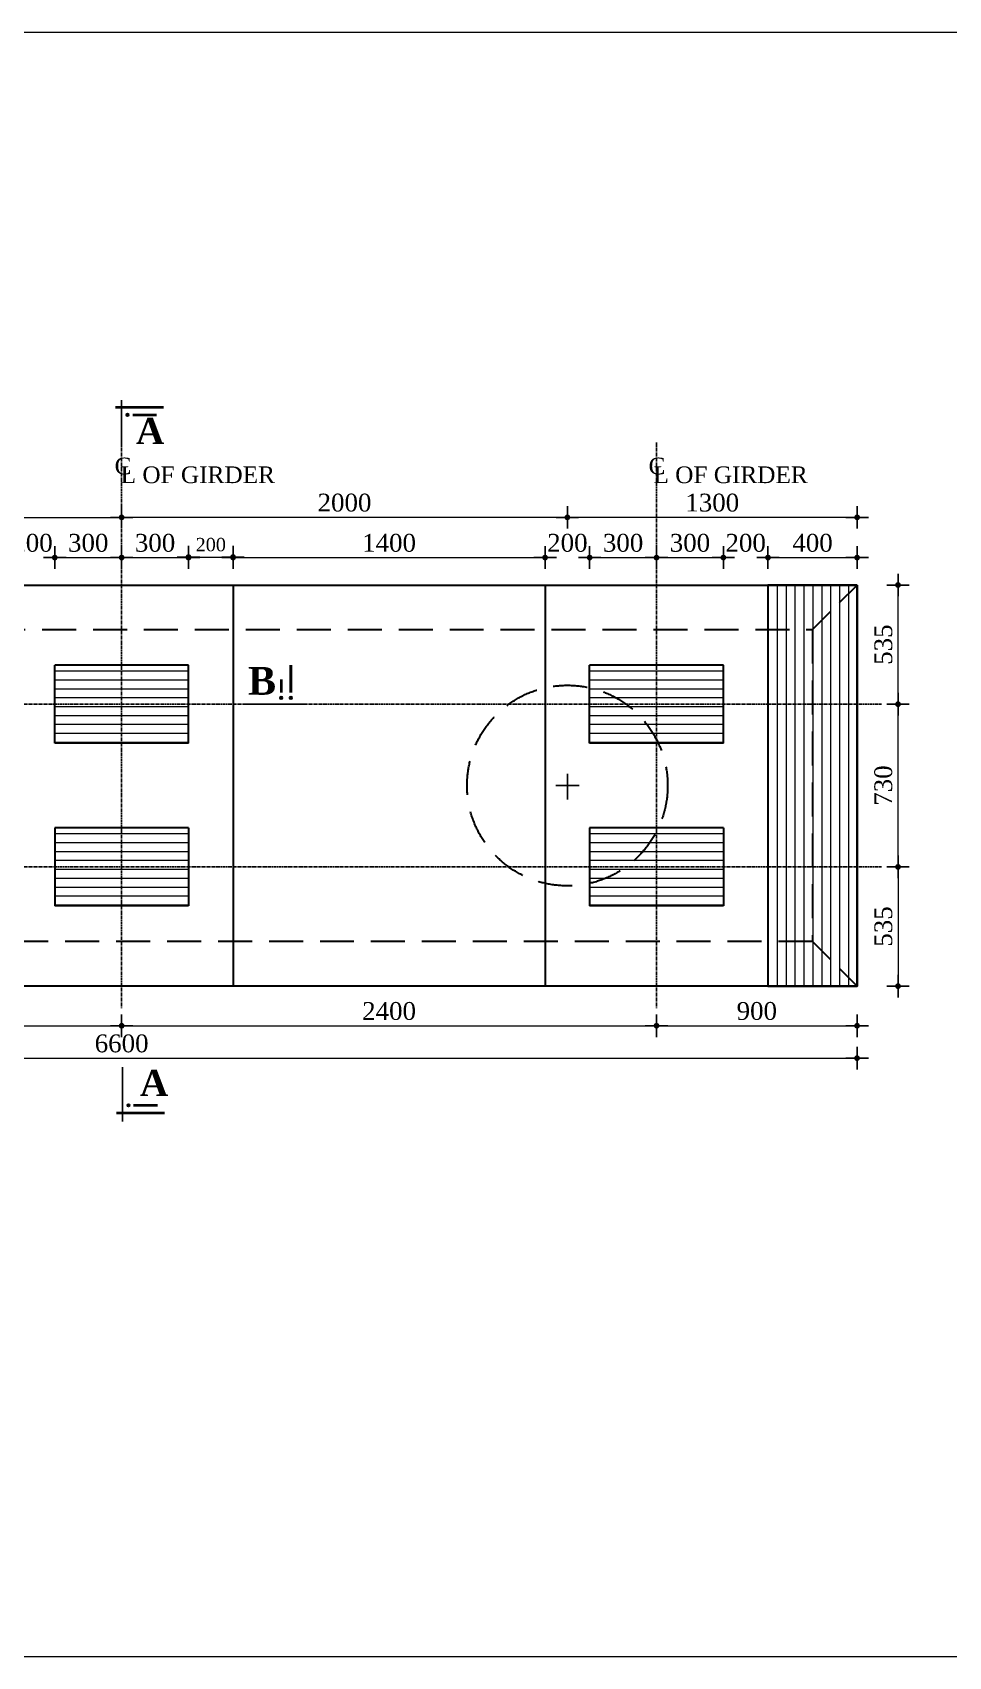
# Model space of a CAD drawing. Header units: millimetres. Extents: x -29779 to 80452, y -13100 to 39577.
# Drawn here: x 59338 to 63448, y 14511 to 21799 of the extents above; entities that cross this region are included whole.
import ezdxf

# ---------------------------------------------------------------- set-up
doc = ezdxf.new("R2010")
doc.units = ezdxf.units.MM
doc.header["$LTSCALE"] = 3
doc.linetypes.add('CENTER', pattern=[50.8, 31.75, -6.35, 6.35, -6.35])
doc.linetypes.add('DASHED', pattern=[19.05, 12.7, -6.35])
for name, color, linetype in [('Center Line', 34, 'Continuous'), ('dim', 4, 'Continuous'), ('Text', 7, 'Continuous')]:
    doc.layers.add(name, color=color, linetype=linetype)
for name, color, linetype, lineweight in [('Dimision', 4, 'Continuous', 13), ('hatch', 253, 'Continuous', 13), ('Pire Line', 11, 'Continuous', 30)]:
    doc.layers.add(name, color=color, linetype=linetype, lineweight=lineweight)
doc.styles.get("Standard").update_dxf_attribs({"font": 'times.ttf'})
doc.dimstyles.new('Copy of ISO-90', dxfattribs={"dimtxt": 90, "dimasz": 0.7, "dimexe": 1, "dimexo": 60, "dimgap": 75, "dimtad": 1, "dimdec": 0, "dimlfac": -1, "dimzin": 1, "dimdsep": 46, "dimtxsty": 'Standard', "dimblk": 'DIM', "dimcen": 60, "dimclrd": 256, "dimclre": 256, "dimclrt": 256, "dimadec": 0, "dimazin": 0, "dimtfac": 1, "dimtdec": 0, "dimtix": 1, "dimtofl": 0, "dimtmove": 0, "dimatfit": 3, "dimldrblk": 'DOT', "dimfxl": 60, "dimfxlon": 1, "dimtolj": 1, "dimlwd": -1, "dimarcsym": 0})

# ---------------------------------------------------------------- blocks, each defined once
blk = doc.blocks.new('DIM')
at = {"layer": 'dim'}
for p, q in [((-101, 0), (101, 0)), ((0, -101), (0, 101))]:
    blk.add_line(p, q, dxfattribs=at)
at = {"layer": 'dim', "const_width": 25.4}
blk.add_lwpolyline([(-13, 0, 1), (13, 0, 1)], format="xyb", close=True, dxfattribs=at)
blk = doc.blocks.new('*D245')
at = {"layer": 'Defpoints', "color": 0, "linetype": 'Continuous', "ltscale": 0.1, "transparency": 16777216}
for p in [(57338.3, 17452.2), (59738.3, 17452.2), (59738.3, 17341.9)]:
    blk.add_point(p, dxfattribs=at)
at = {"layer": 'Dimision', "linetype": 'Continuous', "lineweight": -2, "ltscale": 0.1, "transparency": 16777216}
for p, q in [((57338.3, 17386.9), (57338.3, 17340.9)), ((59738.3, 17386.9), (59738.3, 17340.9))]:
    blk.add_line(p, q, dxfattribs=at)
at = {"layer": 'Dimision', "linetype": 'Continuous', "ltscale": 0.1, "transparency": 16777216}
blk.add_line((57338.8, 17341.9), (59737.8, 17341.9), dxfattribs=at)
at = {"layer": 'Dimision', "linetype": 'Continuous', "ltscale": 0.1, "transparency": 16777216, "xscale": 0.5, "yscale": 0.5, "zscale": 0.5, "rotation": 180}
blk.add_blockref('DIM', (57338.3, 17341.9), dxfattribs=at)
at = {"layer": 'Dimision', "linetype": 'Continuous', "ltscale": 0.1, "transparency": 16777216, "xscale": 0.5, "yscale": 0.5, "zscale": 0.5}
blk.add_blockref('DIM', (59738.3, 17341.9), dxfattribs=at)
at = {"layer": 'Dimision', "linetype": 'Continuous', "ltscale": 0.1, "transparency": 16777216, "insert": (58538.3, 17407.6), "char_height": 80, "attachment_point": 5}
blk.add_mtext('\\A1;2400', dxfattribs=at)
blk = doc.blocks.new('_Dot')
at = {"color": 0, "linetype": 'ByBlock', "lineweight": -2}
blk.add_line((-0.5, 0), (-1, 0), dxfattribs=at)
at = {"color": 0, "linetype": 'ByBlock', "const_width": 0.5}
blk.add_lwpolyline([(-0.25, 0, 1), (0.25, 0, 1)], format="xyb", close=True, dxfattribs=at)
blk = doc.blocks.new('*D246')
at = {"layer": 'Defpoints', "color": 0, "linetype": 'Continuous', "ltscale": 0.1, "transparency": 16777216}
for p in [(59738.3, 17519.8), (62138.3, 17519.8), (62138.3, 17341.9)]:
    blk.add_point(p, dxfattribs=at)
at = {"layer": 'Dimision', "linetype": 'Continuous', "lineweight": -2, "ltscale": 0.1, "transparency": 16777216}
for p, q in [((59738.3, 17386.9), (59738.3, 17340.9)), ((62138.3, 17386.9), (62138.3, 17340.9))]:
    blk.add_line(p, q, dxfattribs=at)
at = {"layer": 'Dimision', "linetype": 'Continuous', "ltscale": 0.1, "transparency": 16777216}
blk.add_line((59738.8, 17341.9), (62137.8, 17341.9), dxfattribs=at)
at = {"layer": 'Dimision', "linetype": 'Continuous', "ltscale": 0.1, "transparency": 16777216, "xscale": 0.5, "yscale": 0.5, "zscale": 0.5, "rotation": 180}
blk.add_blockref('DIM', (59738.3, 17341.9), dxfattribs=at)
at = {"layer": 'Dimision', "linetype": 'Continuous', "ltscale": 0.1, "transparency": 16777216, "xscale": 0.5, "yscale": 0.5, "zscale": 0.5}
blk.add_blockref('DIM', (62138.3, 17341.9), dxfattribs=at)
at = {"layer": 'Dimision', "linetype": 'Continuous', "ltscale": 0.1, "transparency": 16777216, "insert": (60938.3, 17407.6), "char_height": 80, "attachment_point": 5}
blk.add_mtext('\\A1;2400', dxfattribs=at)
blk = doc.blocks.new('*D247')
at = {"layer": 'Defpoints', "color": 0, "linetype": 'Continuous', "ltscale": 0.1, "transparency": 16777216}
for p in [(62138.3, 17452.2), (63038.3, 17452.2), (63038.3, 17341.9)]:
    blk.add_point(p, dxfattribs=at)
at = {"layer": 'Dimision', "linetype": 'Continuous', "lineweight": -2, "ltscale": 0.1, "transparency": 16777216}
for p, q in [((62138.3, 17386.9), (62138.3, 17340.9)), ((63038.3, 17386.9), (63038.3, 17340.9))]:
    blk.add_line(p, q, dxfattribs=at)
at = {"layer": 'Dimision', "linetype": 'Continuous', "ltscale": 0.1, "transparency": 16777216}
blk.add_line((62138.8, 17341.9), (63037.8, 17341.9), dxfattribs=at)
at = {"layer": 'Dimision', "linetype": 'Continuous', "ltscale": 0.1, "transparency": 16777216, "xscale": 0.5, "yscale": 0.5, "zscale": 0.5, "rotation": 180}
blk.add_blockref('DIM', (62138.3, 17341.9), dxfattribs=at)
at = {"layer": 'Dimision', "linetype": 'Continuous', "ltscale": 0.1, "transparency": 16777216, "xscale": 0.5, "yscale": 0.5, "zscale": 0.5}
blk.add_blockref('DIM', (63038.3, 17341.9), dxfattribs=at)
at = {"layer": 'Dimision', "linetype": 'Continuous', "ltscale": 0.1, "transparency": 16777216, "insert": (62588.3, 17407.7), "char_height": 80, "attachment_point": 5}
blk.add_mtext('\\A1;900', dxfattribs=at)
blk = doc.blocks.new('*D248')
at = {"layer": 'Defpoints', "color": 0, "linetype": 'Continuous', "ltscale": 0.1, "transparency": 16777216}
for p in [(56438.3, 17412.7), (63038.3, 17412.7), (63038.3, 17196.5)]:
    blk.add_point(p, dxfattribs=at)
at = {"layer": 'Dimision', "linetype": 'Continuous', "lineweight": -2, "ltscale": 0.1, "transparency": 16777216}
for p, q in [((56438.3, 17241.5), (56438.3, 17195.5)), ((63038.3, 17241.5), (63038.3, 17195.5))]:
    blk.add_line(p, q, dxfattribs=at)
at = {"layer": 'Dimision', "linetype": 'Continuous', "ltscale": 0.1, "transparency": 16777216}
blk.add_line((56438.8, 17196.5), (63037.8, 17196.5), dxfattribs=at)
at = {"layer": 'Dimision', "linetype": 'Continuous', "ltscale": 0.1, "transparency": 16777216, "xscale": 0.5, "yscale": 0.5, "zscale": 0.5, "rotation": 180}
blk.add_blockref('DIM', (56438.3, 17196.5), dxfattribs=at)
at = {"layer": 'Dimision', "linetype": 'Continuous', "ltscale": 0.1, "transparency": 16777216, "xscale": 0.5, "yscale": 0.5, "zscale": 0.5}
blk.add_blockref('DIM', (63038.3, 17196.5), dxfattribs=at)
at = {"layer": 'Dimision', "linetype": 'Continuous', "ltscale": 0.1, "transparency": 16777216, "insert": (59738.3, 17262.2), "char_height": 80, "attachment_point": 5}
blk.add_mtext('\\A1;6600', dxfattribs=at)
blk = doc.blocks.new('*D249')
at = {"layer": 'Defpoints', "color": 0, "linetype": 'Continuous', "ltscale": 0.1, "transparency": 16777216}
for p in [(63187.6, 18784.8), (63221.9, 18784.8), (63181.5, 18054.8)]:
    blk.add_point(p, dxfattribs=at)
at = {"layer": 'Dimision', "linetype": 'Continuous', "lineweight": -2, "ltscale": 0.1, "transparency": 16777216}
for p, q in [((63221.9, 18784.8), (63222.9, 18784.8)), ((63221.9, 18054.8), (63222.9, 18054.8))]:
    blk.add_line(p, q, dxfattribs=at)
at = {"layer": 'Dimision', "linetype": 'Continuous', "ltscale": 0.1, "transparency": 16777216}
blk.add_line((63221.9, 18055.3), (63221.9, 18784.3), dxfattribs=at)
at = {"layer": 'Dimision', "linetype": 'Continuous', "ltscale": 0.1, "transparency": 16777216, "xscale": 0.5, "yscale": 0.5, "zscale": 0.5}
for p, rotation in [((63221.9, 18784.8), 90), ((63221.9, 18054.8), 270)]:
    blk.add_blockref('DIM', p, dxfattribs=dict(at, rotation=rotation))
at = {"layer": 'Dimision', "linetype": 'Continuous', "ltscale": 0.1, "transparency": 16777216, "insert": (63156.1, 18419.8), "char_height": 80, "attachment_point": 5, "rotation": 90}
blk.add_mtext('\\A1;730', dxfattribs=at)
blk = doc.blocks.new('*D251')
at = {"layer": 'Defpoints', "color": 0, "linetype": 'Continuous', "ltscale": 0.1, "transparency": 16777216}
for p in [(59738.3, 19623.4), (57738.3, 18472.3), (59738.3, 18472.3)]:
    blk.add_point(p, dxfattribs=at)
at = {"layer": 'Dimision', "linetype": 'Continuous', "lineweight": -2, "ltscale": 0.1, "transparency": 16777216}
for p, q in [((57738.3, 19578.4), (57738.3, 19624.4)), ((59738.3, 19578.4), (59738.3, 19624.4))]:
    blk.add_line(p, q, dxfattribs=at)
at = {"layer": 'Dimision', "linetype": 'Continuous', "ltscale": 0.1, "transparency": 16777216}
blk.add_line((57738.8, 19623.4), (59737.8, 19623.4), dxfattribs=at)
at = {"layer": 'Dimision', "linetype": 'Continuous', "ltscale": 0.1, "transparency": 16777216, "xscale": 0.5, "yscale": 0.5, "zscale": 0.5, "rotation": 180}
blk.add_blockref('DIM', (57738.3, 19623.4), dxfattribs=at)
at = {"layer": 'Dimision', "linetype": 'Continuous', "ltscale": 0.1, "transparency": 16777216, "xscale": 0.5, "yscale": 0.5, "zscale": 0.5}
blk.add_blockref('DIM', (59738.3, 19623.4), dxfattribs=at)
at = {"layer": 'Dimision', "linetype": 'Continuous', "ltscale": 0.1, "transparency": 16777216, "insert": (58738.3, 19689.1), "char_height": 80, "attachment_point": 5}
blk.add_mtext('\\A1;2000', dxfattribs=at)
blk = doc.blocks.new('*D252')
at = {"layer": 'Defpoints', "color": 0, "linetype": 'Continuous', "ltscale": 0.1, "transparency": 16777216}
for p in [(63038.3, 19319.8), (63221.9, 19319.8), (63181.5, 18784.8)]:
    blk.add_point(p, dxfattribs=at)
at = {"layer": 'Dimision', "linetype": 'Continuous', "lineweight": -2, "ltscale": 0.1, "transparency": 16777216}
for p, q in [((63176.9, 19319.8), (63222.9, 19319.8)), ((63221.9, 18784.8), (63222.9, 18784.8))]:
    blk.add_line(p, q, dxfattribs=at)
at = {"layer": 'Dimision', "linetype": 'Continuous', "ltscale": 0.1, "transparency": 16777216}
blk.add_line((63221.9, 18785.3), (63221.9, 19319.3), dxfattribs=at)
at = {"layer": 'Dimision', "linetype": 'Continuous', "ltscale": 0.1, "transparency": 16777216, "xscale": 0.5, "yscale": 0.5, "zscale": 0.5}
for p, rotation in [((63221.9, 19319.8), 90), ((63221.9, 18784.8), 270)]:
    blk.add_blockref('DIM', p, dxfattribs=dict(at, rotation=rotation))
at = {"layer": 'Dimision', "linetype": 'Continuous', "ltscale": 0.1, "transparency": 16777216, "insert": (63156.3, 19052.3), "char_height": 80, "attachment_point": 5, "rotation": 90}
blk.add_mtext('\\A1;535', dxfattribs=at)
blk = doc.blocks.new('*D253')
at = {"layer": 'Defpoints', "color": 0, "linetype": 'Continuous', "ltscale": 0.1, "transparency": 16777216}
for p in [(63181.5, 18054.8), (63038.3, 17519.8), (63221.9, 17519.8)]:
    blk.add_point(p, dxfattribs=at)
at = {"layer": 'Dimision', "linetype": 'Continuous', "lineweight": -2, "ltscale": 0.1, "transparency": 16777216}
for p, q in [((63221.9, 18054.8), (63222.9, 18054.8)), ((63176.9, 17519.8), (63222.9, 17519.8))]:
    blk.add_line(p, q, dxfattribs=at)
at = {"layer": 'Dimision', "linetype": 'Continuous', "ltscale": 0.1, "transparency": 16777216}
blk.add_line((63221.9, 18054.3), (63221.9, 17520.3), dxfattribs=at)
at = {"layer": 'Dimision', "linetype": 'Continuous', "ltscale": 0.1, "transparency": 16777216, "xscale": 0.5, "yscale": 0.5, "zscale": 0.5}
for p, rotation in [((63221.9, 18054.8), 90), ((63221.9, 17519.8), 270)]:
    blk.add_blockref('DIM', p, dxfattribs=dict(at, rotation=rotation))
at = {"layer": 'Dimision', "linetype": 'Continuous', "ltscale": 0.1, "transparency": 16777216, "insert": (63156.3, 17787.3), "char_height": 80, "attachment_point": 5, "rotation": 90}
blk.add_mtext('\\A1;535', dxfattribs=at)
blk = doc.blocks.new('*D356')
at = {"layer": 'Defpoints', "color": 0, "linetype": 'Continuous', "ltscale": 0.1, "transparency": 16777216}
for p in [(59438.3, 19442.9), (59238.3, 19319.8), (59438.3, 18959.8)]:
    blk.add_point(p, dxfattribs=at)
at = {"layer": 'Dimision', "linetype": 'Continuous', "ltscale": 0.1, "transparency": 16777216}
for p, q in [((59237.8, 19442.9), (59237.3, 19442.9)), ((59438.8, 19442.9), (59439.3, 19442.9))]:
    blk.add_line(p, q, dxfattribs=at)
at = {"layer": 'Dimision', "linetype": 'Continuous', "lineweight": -2, "ltscale": 0.1, "transparency": 16777216}
for p, q in [((59238.3, 19397.9), (59238.3, 19443.9)), ((59438.3, 19397.9), (59438.3, 19443.9))]:
    blk.add_line(p, q, dxfattribs=at)
at = {"layer": 'Dimision', "linetype": 'Continuous', "ltscale": 0.1, "transparency": 16777216, "xscale": 0.5, "yscale": 0.5, "zscale": 0.5}
blk.add_blockref('DIM', (59238.3, 19442.9), dxfattribs=at)
at = {"layer": 'Dimision', "linetype": 'Continuous', "ltscale": 0.1, "transparency": 16777216, "xscale": 0.5, "yscale": 0.5, "zscale": 0.5, "rotation": 180}
blk.add_blockref('DIM', (59438.3, 19442.9), dxfattribs=at)
at = {"layer": 'Dimision', "linetype": 'Continuous', "ltscale": 0.1, "transparency": 16777216, "insert": (59338.3, 19508.6), "char_height": 80, "attachment_point": 5}
blk.add_mtext('\\A1;200', dxfattribs=at)
blk = doc.blocks.new('*D357')
at = {"layer": 'Defpoints', "color": 0, "linetype": 'Continuous', "ltscale": 0.1, "transparency": 16777216}
for p in [(59738.3, 19442.9), (59438.3, 18959.8), (59738.3, 18959.8)]:
    blk.add_point(p, dxfattribs=at)
at = {"layer": 'Dimision', "linetype": 'Continuous', "lineweight": -2, "ltscale": 0.1, "transparency": 16777216}
for p, q in [((59438.3, 19397.9), (59438.3, 19443.9)), ((59738.3, 19397.9), (59738.3, 19443.9))]:
    blk.add_line(p, q, dxfattribs=at)
at = {"layer": 'Dimision', "linetype": 'Continuous', "ltscale": 0.1, "transparency": 16777216}
blk.add_line((59438.8, 19442.9), (59737.8, 19442.9), dxfattribs=at)
at = {"layer": 'Dimision', "linetype": 'Continuous', "ltscale": 0.1, "transparency": 16777216, "xscale": 0.5, "yscale": 0.5, "zscale": 0.5, "rotation": 180}
blk.add_blockref('DIM', (59438.3, 19442.9), dxfattribs=at)
at = {"layer": 'Dimision', "linetype": 'Continuous', "ltscale": 0.1, "transparency": 16777216, "xscale": 0.5, "yscale": 0.5, "zscale": 0.5}
blk.add_blockref('DIM', (59738.3, 19442.9), dxfattribs=at)
at = {"layer": 'Dimision', "linetype": 'Continuous', "ltscale": 0.1, "transparency": 16777216, "insert": (59588.3, 19508.6), "char_height": 80, "attachment_point": 5}
blk.add_mtext('\\A1;300', dxfattribs=at)
blk = doc.blocks.new('*D358')
at = {"layer": 'Defpoints', "color": 0, "linetype": 'Continuous', "ltscale": 0.1, "transparency": 16777216}
for p in [(60038.3, 19442.9), (59738.3, 18959.8), (60038.3, 18959.8)]:
    blk.add_point(p, dxfattribs=at)
at = {"layer": 'Dimision', "linetype": 'Continuous', "lineweight": -2, "ltscale": 0.1, "transparency": 16777216}
for p, q in [((59738.3, 19397.9), (59738.3, 19443.9)), ((60038.3, 19397.9), (60038.3, 19443.9))]:
    blk.add_line(p, q, dxfattribs=at)
at = {"layer": 'Dimision', "linetype": 'Continuous', "ltscale": 0.1, "transparency": 16777216}
blk.add_line((59738.8, 19442.9), (60037.8, 19442.9), dxfattribs=at)
at = {"layer": 'Dimision', "linetype": 'Continuous', "ltscale": 0.1, "transparency": 16777216, "xscale": 0.5, "yscale": 0.5, "zscale": 0.5, "rotation": 180}
blk.add_blockref('DIM', (59738.3, 19442.9), dxfattribs=at)
at = {"layer": 'Dimision', "linetype": 'Continuous', "ltscale": 0.1, "transparency": 16777216, "xscale": 0.5, "yscale": 0.5, "zscale": 0.5}
blk.add_blockref('DIM', (60038.3, 19442.9), dxfattribs=at)
at = {"layer": 'Dimision', "linetype": 'Continuous', "ltscale": 0.1, "transparency": 16777216, "insert": (59888.3, 19508.6), "char_height": 80, "attachment_point": 5}
blk.add_mtext('\\A1;300', dxfattribs=at)
blk = doc.blocks.new('*D359')
at = {"layer": 'Defpoints', "color": 0, "linetype": 'Continuous', "ltscale": 0.1, "transparency": 16777216}
for p in [(60238.3, 19445.2), (60038.3, 18959.8), (60238.3, 18973.8)]:
    blk.add_point(p, dxfattribs=at)
at = {"layer": 'Dimision', "linetype": 'Continuous', "lineweight": -2, "ltscale": 0.1, "transparency": 16777216}
for p, q in [((60038.3, 19400.2), (60038.3, 19446.2)), ((60238.3, 19400.2), (60238.3, 19446.2))]:
    blk.add_line(p, q, dxfattribs=at)
at = {"layer": 'Dimision', "linetype": 'Continuous', "ltscale": 0.1, "transparency": 16777216}
blk.add_line((60038.8, 19445.2), (60237.8, 19445.2), dxfattribs=at)
at = {"layer": 'Dimision', "linetype": 'Continuous', "ltscale": 0.1, "transparency": 16777216, "xscale": 0.5, "yscale": 0.5, "zscale": 0.5, "rotation": 180}
blk.add_blockref('DIM', (60038.3, 19445.2), dxfattribs=at)
at = {"layer": 'Dimision', "linetype": 'Continuous', "ltscale": 0.1, "transparency": 16777216, "xscale": 0.5, "yscale": 0.5, "zscale": 0.5}
blk.add_blockref('DIM', (60238.3, 19445.2), dxfattribs=at)
at = {"layer": 'Dimision', "linetype": 'Continuous', "ltscale": 0.1, "transparency": 16777216, "insert": (60138.3, 19500.7), "char_height": 60, "attachment_point": 5}
blk.add_mtext('\\A1;200', dxfattribs=at)
blk = doc.blocks.new('*D283')
at = {"layer": 'Defpoints', "color": 0, "linetype": 'Continuous', "ltscale": 0.1, "transparency": 16777216}
for p in [(61638.3, 19442.9), (61638.3, 19319.8), (60238.3, 18971.5)]:
    blk.add_point(p, dxfattribs=at)
at = {"layer": 'Dimision', "linetype": 'Continuous', "lineweight": -2, "ltscale": 0.1, "transparency": 16777216}
for p, q in [((60238.3, 19397.9), (60238.3, 19443.9)), ((61638.3, 19397.9), (61638.3, 19443.9))]:
    blk.add_line(p, q, dxfattribs=at)
at = {"layer": 'Dimision', "linetype": 'Continuous', "ltscale": 0.1, "transparency": 16777216}
blk.add_line((60238.8, 19442.9), (61637.8, 19442.9), dxfattribs=at)
at = {"layer": 'Dimision', "linetype": 'Continuous', "ltscale": 0.1, "transparency": 16777216, "xscale": 0.5, "yscale": 0.5, "zscale": 0.5, "rotation": 180}
blk.add_blockref('DIM', (60238.3, 19442.9), dxfattribs=at)
at = {"layer": 'Dimision', "linetype": 'Continuous', "ltscale": 0.1, "transparency": 16777216, "xscale": 0.5, "yscale": 0.5, "zscale": 0.5}
blk.add_blockref('DIM', (61638.3, 19442.9), dxfattribs=at)
at = {"layer": 'Dimision', "linetype": 'Continuous', "ltscale": 0.1, "transparency": 16777216, "insert": (60938.3, 19508.6), "char_height": 80, "attachment_point": 5}
blk.add_mtext('\\A1;1400', dxfattribs=at)
blk = doc.blocks.new('*D360')
at = {"layer": 'Defpoints', "color": 0, "linetype": 'Continuous', "ltscale": 0.1, "transparency": 16777216}
for p in [(61838.3, 19442.9), (61638.3, 19319.8), (61838.3, 18959.8)]:
    blk.add_point(p, dxfattribs=at)
at = {"layer": 'Dimision', "linetype": 'Continuous', "ltscale": 0.1, "transparency": 16777216}
for p, q in [((61637.8, 19442.9), (61637.3, 19442.9)), ((61838.8, 19442.9), (61839.3, 19442.9))]:
    blk.add_line(p, q, dxfattribs=at)
at = {"layer": 'Dimision', "linetype": 'Continuous', "lineweight": -2, "ltscale": 0.1, "transparency": 16777216}
for p, q in [((61638.3, 19397.9), (61638.3, 19443.9)), ((61838.3, 19397.9), (61838.3, 19443.9))]:
    blk.add_line(p, q, dxfattribs=at)
at = {"layer": 'Dimision', "linetype": 'Continuous', "ltscale": 0.1, "transparency": 16777216, "xscale": 0.5, "yscale": 0.5, "zscale": 0.5}
blk.add_blockref('DIM', (61638.3, 19442.9), dxfattribs=at)
at = {"layer": 'Dimision', "linetype": 'Continuous', "ltscale": 0.1, "transparency": 16777216, "xscale": 0.5, "yscale": 0.5, "zscale": 0.5, "rotation": 180}
blk.add_blockref('DIM', (61838.3, 19442.9), dxfattribs=at)
at = {"layer": 'Dimision', "linetype": 'Continuous', "ltscale": 0.1, "transparency": 16777216, "insert": (61738.3, 19508.6), "char_height": 80, "attachment_point": 5}
blk.add_mtext('\\A1;200', dxfattribs=at)
blk = doc.blocks.new('*D361')
at = {"layer": 'Defpoints', "color": 0, "linetype": 'Continuous', "ltscale": 0.1, "transparency": 16777216}
for p in [(62138.3, 19442.9), (62138.3, 19319.8), (61838.3, 18959.8)]:
    blk.add_point(p, dxfattribs=at)
at = {"layer": 'Dimision', "linetype": 'Continuous', "lineweight": -2, "ltscale": 0.1, "transparency": 16777216}
for p, q in [((61838.3, 19397.9), (61838.3, 19443.9)), ((62138.3, 19397.9), (62138.3, 19443.9))]:
    blk.add_line(p, q, dxfattribs=at)
at = {"layer": 'Dimision', "linetype": 'Continuous', "ltscale": 0.1, "transparency": 16777216}
blk.add_line((61838.8, 19442.9), (62137.8, 19442.9), dxfattribs=at)
at = {"layer": 'Dimision', "linetype": 'Continuous', "ltscale": 0.1, "transparency": 16777216, "xscale": 0.5, "yscale": 0.5, "zscale": 0.5, "rotation": 180}
blk.add_blockref('DIM', (61838.3, 19442.9), dxfattribs=at)
at = {"layer": 'Dimision', "linetype": 'Continuous', "ltscale": 0.1, "transparency": 16777216, "xscale": 0.5, "yscale": 0.5, "zscale": 0.5}
blk.add_blockref('DIM', (62138.3, 19442.9), dxfattribs=at)
at = {"layer": 'Dimision', "linetype": 'Continuous', "ltscale": 0.1, "transparency": 16777216, "insert": (61988.3, 19508.6), "char_height": 80, "attachment_point": 5}
blk.add_mtext('\\A1;300', dxfattribs=at)
blk = doc.blocks.new('*D362')
at = {"layer": 'Defpoints', "color": 0, "linetype": 'Continuous', "ltscale": 0.1, "transparency": 16777216}
for p in [(62438.3, 19442.9), (62138.3, 19319.8), (62438.3, 19319.8)]:
    blk.add_point(p, dxfattribs=at)
at = {"layer": 'Dimision', "linetype": 'Continuous', "lineweight": -2, "ltscale": 0.1, "transparency": 16777216}
for p, q in [((62138.3, 19397.9), (62138.3, 19443.9)), ((62438.3, 19397.9), (62438.3, 19443.9))]:
    blk.add_line(p, q, dxfattribs=at)
at = {"layer": 'Dimision', "linetype": 'Continuous', "ltscale": 0.1, "transparency": 16777216}
blk.add_line((62138.8, 19442.9), (62437.8, 19442.9), dxfattribs=at)
at = {"layer": 'Dimision', "linetype": 'Continuous', "ltscale": 0.1, "transparency": 16777216, "xscale": 0.5, "yscale": 0.5, "zscale": 0.5, "rotation": 180}
blk.add_blockref('DIM', (62138.3, 19442.9), dxfattribs=at)
at = {"layer": 'Dimision', "linetype": 'Continuous', "ltscale": 0.1, "transparency": 16777216, "xscale": 0.5, "yscale": 0.5, "zscale": 0.5}
blk.add_blockref('DIM', (62438.3, 19442.9), dxfattribs=at)
at = {"layer": 'Dimision', "linetype": 'Continuous', "ltscale": 0.1, "transparency": 16777216, "insert": (62288.3, 19508.6), "char_height": 80, "attachment_point": 5}
blk.add_mtext('\\A1;300', dxfattribs=at)
blk = doc.blocks.new('*D363')
at = {"layer": 'Defpoints', "color": 0, "linetype": 'Continuous', "ltscale": 0.1, "transparency": 16777216}
for p in [(62638.3, 19442.9), (62438.3, 19319.8), (62638.3, 19319.8)]:
    blk.add_point(p, dxfattribs=at)
at = {"layer": 'Dimision', "linetype": 'Continuous', "ltscale": 0.1, "transparency": 16777216}
for p, q in [((62437.8, 19442.9), (62437.3, 19442.9)), ((62638.8, 19442.9), (62639.3, 19442.9))]:
    blk.add_line(p, q, dxfattribs=at)
at = {"layer": 'Dimision', "linetype": 'Continuous', "lineweight": -2, "ltscale": 0.1, "transparency": 16777216}
for p, q in [((62438.3, 19397.9), (62438.3, 19443.9)), ((62638.3, 19397.9), (62638.3, 19443.9))]:
    blk.add_line(p, q, dxfattribs=at)
at = {"layer": 'Dimision', "linetype": 'Continuous', "ltscale": 0.1, "transparency": 16777216, "xscale": 0.5, "yscale": 0.5, "zscale": 0.5}
blk.add_blockref('DIM', (62438.3, 19442.9), dxfattribs=at)
at = {"layer": 'Dimision', "linetype": 'Continuous', "ltscale": 0.1, "transparency": 16777216, "xscale": 0.5, "yscale": 0.5, "zscale": 0.5, "rotation": 180}
blk.add_blockref('DIM', (62638.3, 19442.9), dxfattribs=at)
at = {"layer": 'Dimision', "linetype": 'Continuous', "ltscale": 0.1, "transparency": 16777216, "insert": (62538.3, 19508.6), "char_height": 80, "attachment_point": 5}
blk.add_mtext('\\A1;200', dxfattribs=at)
blk = doc.blocks.new('*D364')
at = {"layer": 'Defpoints', "color": 0, "linetype": 'Continuous', "ltscale": 0.1, "transparency": 16777216}
for p in [(63038.3, 19442.9), (62638.3, 19319.8), (63038.3, 19319.8)]:
    blk.add_point(p, dxfattribs=at)
at = {"layer": 'Dimision', "linetype": 'Continuous', "lineweight": -2, "ltscale": 0.1, "transparency": 16777216}
for p, q in [((62638.3, 19397.9), (62638.3, 19443.9)), ((63038.3, 19397.9), (63038.3, 19443.9))]:
    blk.add_line(p, q, dxfattribs=at)
at = {"layer": 'Dimision', "linetype": 'Continuous', "ltscale": 0.1, "transparency": 16777216}
blk.add_line((62638.8, 19442.9), (63037.8, 19442.9), dxfattribs=at)
at = {"layer": 'Dimision', "linetype": 'Continuous', "ltscale": 0.1, "transparency": 16777216, "xscale": 0.5, "yscale": 0.5, "zscale": 0.5, "rotation": 180}
blk.add_blockref('DIM', (62638.3, 19442.9), dxfattribs=at)
at = {"layer": 'Dimision', "linetype": 'Continuous', "ltscale": 0.1, "transparency": 16777216, "xscale": 0.5, "yscale": 0.5, "zscale": 0.5}
blk.add_blockref('DIM', (63038.3, 19442.9), dxfattribs=at)
at = {"layer": 'Dimision', "linetype": 'Continuous', "ltscale": 0.1, "transparency": 16777216, "insert": (62838.3, 19508.6), "char_height": 80, "attachment_point": 5}
blk.add_mtext('\\A1;400', dxfattribs=at)
blk = doc.blocks.new('*D284')
at = {"layer": 'Defpoints', "color": 0, "linetype": 'Continuous', "ltscale": 0.1, "transparency": 16777216}
for p in [(61738.3, 19623.4), (63038.3, 19319.8), (61738.3, 18472.3)]:
    blk.add_point(p, dxfattribs=at)
at = {"layer": 'Dimision', "linetype": 'Continuous', "lineweight": -2, "ltscale": 0.1, "transparency": 16777216}
for p, q in [((61738.3, 19578.4), (61738.3, 19624.4)), ((63038.3, 19578.4), (63038.3, 19624.4))]:
    blk.add_line(p, q, dxfattribs=at)
at = {"layer": 'Dimision', "linetype": 'Continuous', "ltscale": 0.1, "transparency": 16777216}
blk.add_line((63037.8, 19623.4), (61738.8, 19623.4), dxfattribs=at)
at = {"layer": 'Dimision', "linetype": 'Continuous', "ltscale": 0.1, "transparency": 16777216, "xscale": 0.5, "yscale": 0.5, "zscale": 0.5, "rotation": 180}
blk.add_blockref('DIM', (61738.3, 19623.4), dxfattribs=at)
at = {"layer": 'Dimision', "linetype": 'Continuous', "ltscale": 0.1, "transparency": 16777216, "xscale": 0.5, "yscale": 0.5, "zscale": 0.5}
blk.add_blockref('DIM', (63038.3, 19623.4), dxfattribs=at)
at = {"layer": 'Dimision', "linetype": 'Continuous', "ltscale": 0.1, "transparency": 16777216, "insert": (62388.3, 19689.1), "char_height": 80, "attachment_point": 5}
blk.add_mtext('\\A1;1300', dxfattribs=at)
blk = doc.blocks.new('*D285')
at = {"layer": 'Defpoints', "color": 0, "linetype": 'Continuous', "ltscale": 0.1, "transparency": 16777216}
for p in [(59738.3, 19623.4), (59738.3, 18472.3), (61738.3, 18472.3)]:
    blk.add_point(p, dxfattribs=at)
at = {"layer": 'Dimision', "linetype": 'Continuous', "lineweight": -2, "ltscale": 0.1, "transparency": 16777216}
for p, q in [((59738.3, 19578.4), (59738.3, 19624.4)), ((61738.3, 19578.4), (61738.3, 19624.4))]:
    blk.add_line(p, q, dxfattribs=at)
at = {"layer": 'Dimision', "linetype": 'Continuous', "ltscale": 0.1, "transparency": 16777216}
blk.add_line((61737.8, 19623.4), (59738.8, 19623.4), dxfattribs=at)
at = {"layer": 'Dimision', "linetype": 'Continuous', "ltscale": 0.1, "transparency": 16777216, "xscale": 0.5, "yscale": 0.5, "zscale": 0.5, "rotation": 180}
blk.add_blockref('DIM', (59738.3, 19623.4), dxfattribs=at)
at = {"layer": 'Dimision', "linetype": 'Continuous', "ltscale": 0.1, "transparency": 16777216, "xscale": 0.5, "yscale": 0.5, "zscale": 0.5}
blk.add_blockref('DIM', (61738.3, 19623.4), dxfattribs=at)
at = {"layer": 'Dimision', "linetype": 'Continuous', "ltscale": 0.1, "transparency": 16777216, "insert": (60738.3, 19689.1), "char_height": 80, "attachment_point": 5}
blk.add_mtext('\\A1;2000', dxfattribs=at)

msp = doc.modelspace()

# ---------------------------------------------------------------- hatches: boundary and pattern name
at = {"layer": 'hatch', "ltscale": 10}
h = msp.add_hatch(dxfattribs=at)
h.set_pattern_fill('_USER', color=256, scale=40, angle=90, style=0, pattern_type=0)
h.set_pattern_definition([(90, (55120.934, 10438.13), (-40, 2e-15), [])])
h.paths.add_polyline_path([(62638.28, 19119.81), (62963.28, 19119.81), (62963.28, 18894.81), (62638.28, 18894.81)])
h.paths.add_polyline_path([(62638.28, 19319.81), (63038.28, 19319.81), (63038.28, 19169.81), (62963.28, 19119.81), (62638.28, 19119.81)])
h.paths.add_polyline_path([(62963.28, 19119.81), (63038.28, 19169.81), (63038.28, 18894.81), (62963.28, 18894.81)])
h.paths.add_polyline_path([(62638.28, 18894.81), (62963.28, 18894.81), (62963.28, 17944.81), (62638.28, 17944.81)])
h.paths.add_polyline_path([(62963.28, 18894.81), (63038.28, 18894.81), (63038.28, 17944.81), (62963.28, 17944.81)])
h.paths.add_polyline_path([(62638.28, 17944.81), (62963.28, 17944.81), (62963.28, 17569.81), (62638.28, 17569.81)])
h.paths.add_polyline_path([(62963.28, 17944.81), (63038.28, 17944.81), (63038.28, 17494.81), (62963.28, 17569.81)])
h.paths.add_polyline_path([(62638.28, 17519.81), (63013.28, 17519.81), (62963.28, 17569.81), (62638.28, 17569.81)])
h = msp.add_hatch(dxfattribs=at)
h.set_pattern_fill('_USER', color=256, scale=40, style=0, pattern_type=0)
h.set_pattern_definition([(0, (145685.124, -183185.453), (0, 40), [])])
h.paths.add_polyline_path([(60038.28, 18609.81), (60038.28, 18959.81), (59438.28, 18959.81), (59438.28, 18609.81)])
h = msp.add_hatch(dxfattribs=at)
h.set_pattern_fill('_USER', color=256, scale=40, style=0, pattern_type=0)
h.set_pattern_definition([(0, (148085.124, -183185.453), (0, 40), [])])
h.paths.add_polyline_path([(62438.28, 18609.81), (62438.28, 18959.81), (61838.28, 18959.81), (61838.28, 18609.81)])
h = msp.add_hatch(dxfattribs=at)
h.set_pattern_fill('_USER', color=256, scale=40, style=0, pattern_type=0)
h.set_pattern_definition([(0, (145685.124, -183915.453), (0, 40), [])])
h.paths.add_polyline_path([(60038.28, 17879.81), (60038.28, 18229.81), (59438.28, 18229.81), (59438.28, 17879.81)])
h = msp.add_hatch(dxfattribs=at)
h.set_pattern_fill('_USER', color=256, scale=40, style=0, pattern_type=0)
h.set_pattern_definition([(0, (148085.124, -183915.453), (0, 40), [])])
h.paths.add_polyline_path([(62438.28, 17879.81), (62438.28, 18229.81), (61838.28, 18229.81), (61838.28, 17879.81)])
at = {"layer": 'Text', "linetype": 'Continuous', "ltscale": 0.1}
for points in [[(59764.76, 20088.93, -1), (59764.76, 20077.23, -1)], [(60460.67, 18813.04, 1), (60448.19, 18813.04, 1)], [(60503.91, 18813.04, 1), (60491.43, 18813.04, 1)], [(59768.86, 16979.01, 1), (59768.86, 16990.71, 1)]]:
    msp.add_hatch(color=256, dxfattribs=at).paths.add_polyline_path(points)

# ---------------------------------------------------------------- linework, layer by layer
at = {"layer": 'Center Line'}
for p, q in [((61738.28, 18357.31), (61738.28, 18472.31)), ((61685.78, 18419.81), (61790.78, 18419.81))]:
    msp.add_line(p, q, dxfattribs=at)
at = {"layer": 'Center Line', "linetype": 'CENTER', "ltscale": 0.15}
for points in [[(59738.28, 19959.29), (59738.28, 17420.16)], [(62138.28, 19959.29), (62138.28, 17420.16)], [(55869.94, 18784.81), (63147.21, 18784.81)], [(55869.94, 18054.81), (63147.21, 18054.81)]]:
    msp.add_lwpolyline(points, dxfattribs=at)
at = {"layer": 'Dimision', "linetype": 'Continuous', "ltscale": 0.1}
msp.add_lwpolyline([(52420.37, 14511.36), (69457.4, 14511.36), (69457.4, 21799.27), (52420.37, 21799.27)], close=True, dxfattribs=at)
at = {"layer": 'Pire Line', "ltscale": 5}
for p, q in [((56438.28, 19319.81), (63038.28, 19319.81)), ((63038.28, 19319.81), (63038.28, 17519.81)), ((59438.28, 18609.81), (59438.28, 18959.81)), ((60038.28, 18959.81), (59438.28, 18959.81)), ((60038.28, 18609.81), (60038.28, 18959.81)), ((61838.28, 18609.81), (61838.28, 18959.81)), ((62438.28, 18959.81), (61838.28, 18959.81)), ((62438.28, 18609.81), (62438.28, 18959.81)), ((60038.28, 18609.81), (59438.28, 18609.81)), ((62438.28, 18609.81), (61838.28, 18609.81)), ((59438.28, 18229.81), (59438.28, 17879.81)), ((60038.28, 18229.81), (59438.28, 18229.81)), ((60038.28, 18229.81), (60038.28, 17879.81)), ((61838.28, 18229.81), (61838.28, 17879.81)), ((62438.28, 18229.81), (61838.28, 18229.81)), ((62438.28, 18229.81), (62438.28, 17879.81)), ((60038.28, 17879.81), (59438.28, 17879.81)), ((62438.28, 17879.81), (61838.28, 17879.81)), ((63038.28, 17519.81), (56438.28, 17519.81))]:
    msp.add_line(p, q, dxfattribs=at)
at = {"layer": 'Pire Line', "linetype": 'DASHED', "ltscale": 4}
for p, q in [((56638.23, 19119.67), (62838.28, 19119.81)), ((62838.28, 19119.81), (62838.28, 17719.81)), ((62838.28, 17719.81), (56638.23, 17719.67))]:
    msp.add_line(p, q, dxfattribs=at)
at = {"layer": 'Pire Line', "ltscale": 5}
for points in [[(60238.28, 19319.81), (60238.28, 17519.81)], [(61638.28, 19319.81), (61638.28, 17519.81)]]:
    msp.add_lwpolyline(points, dxfattribs=at)
msp.add_lwpolyline([(63038.28, 19319.81), (62638.28, 19319.81), (62638.28, 17519.81), (63038.28, 17519.81)], close=True, dxfattribs=at)
at = {"layer": 'Pire Line', "linetype": 'DASHED', "ltscale": 3}
for points in [[(62838.28, 19119.81), (63038.28, 19319.81)], [(62838.28, 17719.81), (63038.28, 17519.81)]]:
    msp.add_lwpolyline(points, dxfattribs=at)
at = {"layer": 'Pire Line', "linetype": 'DASHED', "ltscale": 4}
msp.add_circle((61738.28, 18419.81), 450, dxfattribs=at)
at = {"layer": 'Text', "linetype": 'Continuous', "ltscale": 3}
for p, q in [((59738.28, 19942.03), (59738.28, 20148.56)), ((60281.57, 18784.81), (60566.16, 18784.81)), ((59742.39, 17156.21), (59742.39, 16911.93))]:
    msp.add_line(p, q, dxfattribs=at)
for points, const_width in [([(59927.09, 20117.2), (59709.97, 20117.2)], 11.7), ([(59787.41, 20083.08), (59895.4, 20083.08)], 11.7), ([(60497.67, 18837.2), (60497.67, 18960.39)], 12.48), ([(60454.43, 18837.2), (60454.43, 18897.17)], 12.48), ([(59791.51, 16984.86), (59899.5, 16984.86)], 11.7), ([(59931.19, 16950.73), (59714.08, 16950.73)], 11.7)]:
    msp.add_lwpolyline(points, dxfattribs=dict(at, const_width=const_width))
at = {"layer": 'Text', "linetype": 'Continuous', "ltscale": 0.1}
for centre, radius in [((59764.76, 20083.08), 5.85), ((60454.43, 18813.04), 6.24), ((60497.67, 18813.04), 6.24), ((59768.86, 16984.86), 5.85)]:
    msp.add_circle(centre, radius, dxfattribs=at)

# ---------------------------------------------------------------- texts
at = {"layer": 'Text'}
for s, insert, char_height, width, attachment_point in [('{\\fTimes New Roman|b1|i0|c0|p18;A}', (59802.22, 20069.17), 117, 221.501, 1), ('{\\fTimes New Roman|b1|i0|c0|p18;B}', (60431.23, 18952.02), 124.8, 236.2677, 3), ('{\\fTimes New Roman|b1|i0|c0|p18;A}', (59819.8, 17026.34), 117, 221.501, 7)]:
    msp.add_mtext(s, dxfattribs=dict(at, insert=insert, char_height=char_height, width=width, attachment_point=attachment_point))
at = {"layer": 'Text', "ltscale": 10, "char_height": 75, "width": 8235.4588, "attachment_point": 1}
for s, insert in [('C', (59706.65, 19891.3)), ('L OF GIRDER', (59733.83, 19851.96)), ('C', (62102.4, 19891.3)), ('L OF GIRDER', (62124.5, 19851.96))]:
    msp.add_mtext(s, dxfattribs=dict(at, insert=insert))

# ---------------------------------------------------------------- dimensions: what is measured, and where the dimension line sits
at = {"layer": 'Dimision', "linetype": 'Continuous', "ltscale": 0.1}
for base, p1, p2, picture, middle in [((59738.28, 19623.38), (57738.28, 18472.31), (59738.28, 18472.31), '*D251', (58738.28, 19689.07)), ((62138.28, 17341.9), (59738.28, 17519.81), (62138.28, 17519.81), '*D246', (60938.28, 17407.59)), ((59738.28, 17341.9), (57338.28, 17452.15), (59738.28, 17452.15), '*D245', (58538.28, 17407.59)), ((63038.28, 17341.9), (62138.28, 17452.15), (63038.28, 17452.15), '*D247', (62588.28, 17407.71)), ((63038.28, 17196.48), (56438.28, 17412.75), (63038.28, 17412.75), '*D248', (59738.28, 17262.17))]:
    dim = msp.add_linear_dim(base=base, p1=p1, p2=p2, dimstyle='Copy of ISO-90', override={"dimtxt": 80, "dimasz": 0.5, "dimgap": 25, "dimfxl": 45}, dxfattribs=at)
    dim.commit()
    dim.dimension.update_dxf_attribs({"geometry": picture, "text_midpoint": middle})
for base, p1, p2, angle, override, picture, middle in [((59738.28, 19623.38), (61738.28, 18472.31), (59738.28, 18472.31), 180, {"dimtxt": 80, "dimasz": 0.5, "dimgap": 25, "dimfxl": 45}, '*D285', (60738.28, 19689.07)), ((61738.28, 19623.38), (63038.28, 19319.81), (61738.28, 18472.31), 180, {"dimtxt": 80, "dimasz": 0.5, "dimgap": 25, "dimfxl": 45}, '*D284', (62388.28, 19689.07)), ((59438.28, 19442.91), (59238.28, 19319.81), (59438.28, 18959.81), 180, {"dimtxt": 80, "dimasz": 0.5, "dimgap": 25, "dimfxl": 45}, '*D356', (59338.28, 19508.6)), ((59738.28, 19442.91), (59438.28, 18959.81), (59738.28, 18959.81), 180, {"dimtxt": 80, "dimasz": 0.5, "dimgap": 25, "dimfxl": 45}, '*D357', (59588.28, 19508.6)), ((60038.28, 19442.91), (59738.28, 18959.81), (60038.28, 18959.81), 180, {"dimtxt": 80, "dimasz": 0.5, "dimgap": 25, "dimfxl": 45}, '*D358', (59888.28, 19508.6)), ((60238.28, 19445.19), (60038.28, 18959.81), (60238.28, 18973.8), 180, {"dimtxt": 60, "dimasz": 0.5, "dimgap": 25, "dimtmove": 1, "dimfxl": 45}, '*D359', (60138.28, 19500.71)), ((61638.28, 19442.91), (60238.28, 18971.52), (61638.28, 19319.81), 180, {"dimtxt": 80, "dimasz": 0.5, "dimgap": 25, "dimfxl": 45}, '*D283', (60938.28, 19508.6)), ((61838.28, 19442.91), (61638.28, 19319.81), (61838.28, 18959.81), 180, {"dimtxt": 80, "dimasz": 0.5, "dimgap": 25, "dimfxl": 45}, '*D360', (61738.28, 19508.6)), ((62138.28, 19442.91), (61838.28, 18959.81), (62138.28, 19319.81), 180, {"dimtxt": 80, "dimasz": 0.5, "dimgap": 25, "dimfxl": 45}, '*D361', (61988.28, 19508.6)), ((62438.28, 19442.91), (62138.28, 19319.81), (62438.28, 19319.81), 180, {"dimtxt": 80, "dimasz": 0.5, "dimgap": 25, "dimfxl": 45}, '*D362', (62288.28, 19508.6)), ((62638.28, 19442.91), (62438.28, 19319.81), (62638.28, 19319.81), 180, {"dimtxt": 80, "dimasz": 0.5, "dimgap": 25, "dimfxl": 45}, '*D363', (62538.28, 19508.6)), ((63038.28, 19442.91), (62638.28, 19319.81), (63038.28, 19319.81), 180, {"dimtxt": 80, "dimasz": 0.5, "dimgap": 25, "dimfxl": 45}, '*D364', (62838.28, 19508.6)), ((63221.94, 19319.81), (63181.5, 18784.81), (63038.28, 19319.81), 90, {"dimtxt": 80, "dimasz": 0.5, "dimgap": 25, "dimfxl": 45}, '*D252', (63156.25, 19052.31)), ((63221.94, 18784.81), (63181.5, 18054.81), (63187.56, 18784.81), 90, {"dimtxt": 80, "dimasz": 0.5, "dimgap": 25, "dimfxl": 45}, '*D249', (63156.13, 18419.81)), ((63221.94, 17519.81), (63181.5, 18054.81), (63038.28, 17519.81), 270, {"dimtxt": 80, "dimasz": 0.5, "dimgap": 25, "dimfxl": 45}, '*D253', (63156.25, 17787.31))]:
    dim = msp.add_linear_dim(base=base, p1=p1, p2=p2, angle=angle, dimstyle='Copy of ISO-90', override=override, dxfattribs=at)
    dim.commit()
    dim.dimension.update_dxf_attribs({"geometry": picture, "text_midpoint": middle})

doc.saveas('drawing.dxf')
